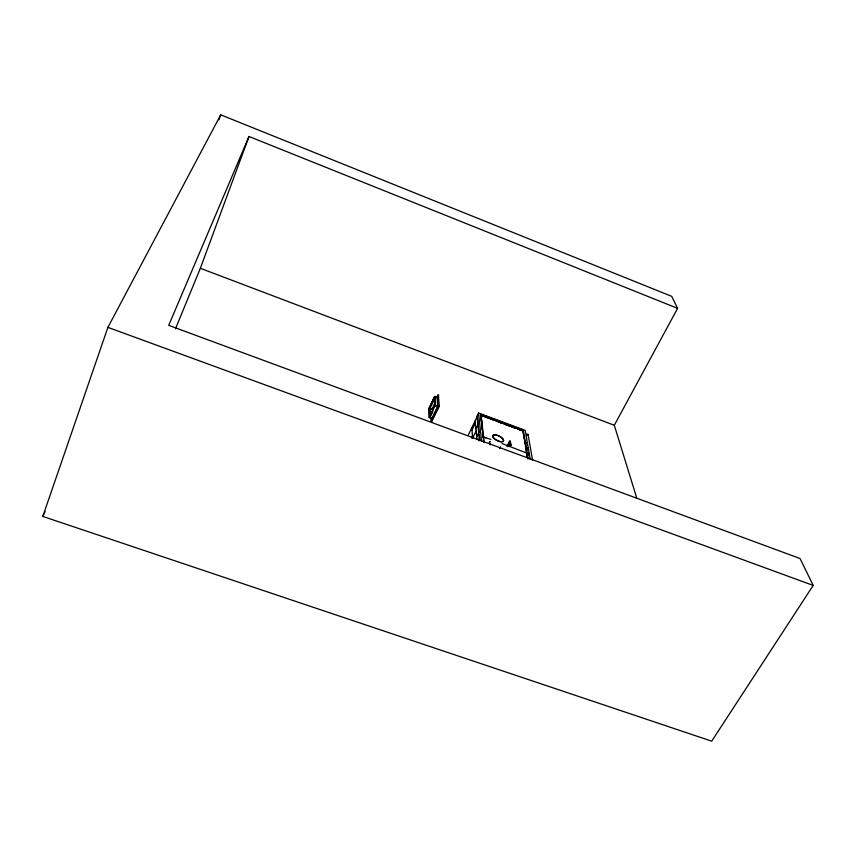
<?xml version="1.0" encoding="UTF-8"?>
<svg xmlns="http://www.w3.org/2000/svg" width="856" height="856" viewBox="0 0 856 856"><rect width="100%" height="100%" fill="white"/><g stroke="black" fill="none" stroke-linecap="round" stroke-linejoin="round"><path stroke-width="1.28" d="M677.588 308.353L249 136.489L168.707 325.334L800.039 558.529L813.2 585.429L711.711 741.168L42.8 516.425L107.909 327.356L220.73 114.832L671.714 296.347L677.588 308.353L614.308 425.272L636.736 497.999M218.933 119.84L220.73 114.832M175.459 328.865L200.347 268.281L249 136.489M434.623 396.403L428.984 408.387L429.263 417.675L432.226 418.777L437.962 406.664L434.987 405.562L434.623 396.403L437.555 397.494L437.844 404.053M437.748 398.072L434.495 396.852L429.124 408.259L429.402 417.225L432.687 418.434M430.322 417.054L430.044 408.408L435.137 397.591L435.287 401.25M436.806 397.419L437.887 395.13L438.529 395.376L438.978 406.76L432.355 419.579M437.127 397.548L438.208 395.258L438.7 405.99L431.563 421.056L431.478 418.627M437.448 397.666L438.529 395.376M432.462 408.269L434.163 404.685M433.66 406.29L434.762 403.957M432.366 409.457L435.137 403.711M432.644 409.371L435.479 403.369M430.044 408.408L432.783 409.318L435.394 403.807M429.402 417.225L435.49 404.096M429.263 417.675L434.987 405.562M432.087 413.159L430.461 416.605L430.183 408.28L432.783 409.243M431.895 418.648L437.63 406.547L437.223 397.377M438.368 405.862L439.032 406.108L431.884 421.184L431.231 420.938L438.368 405.862L437.887 395.13M433.179 417.482L438.219 406.857L434.837 405.701L434.495 396.852M42.8 516.425L45.122 511.62M530.26 459.565L525.22 430.408L478.558 412.988L477.017 416.144L479.563 440.808M468.382 434.816L478.75 413.427M471.945 430.065L475.337 423.153M480.623 415.128L523.326 430.686L528.109 458.848M480.986 415.428L523.005 430.729L527.745 458.666M471.346 438.101L472.48 435.79M475.904 428.824L478.194 424.159M472.683 437.962L476.118 430.985M476.696 436.795L479.018 432.087M478.461 440.337L479.628 437.972M485.823 437.908L483.351 436.999L490.927 439.417M532.593 460.26L528.045 434.431C525.98 433.564 527.66 434.153 526.504 435.372M507.629 445.206L509.727 441.065L510.444 441.332L511 445.077L509.951 445.462L509.395 441.707L510.123 441.974L510.679 445.73M507.094 446.746L509.459 442.081L510.176 442.349L508.389 445.88M508.336 445.505L510.444 441.332M509.951 445.462L509.727 441.065M523.284 433.628L523.005 430.729M523.326 430.686L518.158 429.134M526.558 452.985L502.033 443.526M527.692 435.115L528.045 434.431M107.909 327.356L813.2 585.429M510.283 444.81L511 445.077M506.805 445.676L509.277 446.586M490.627 418.862L493.131 419.793M498.139 421.666L501.894 423.067M504.398 423.998L509.395 425.871M511.899 426.802L515.654 428.203M498.224 421.858L501.916 423.239M504.377 424.159L509.299 425.988M511.77 426.909L515.462 428.289M517.923 429.209L522.845 431.05M480.526 414.261L523.498 430.3M200.347 268.281L614.308 425.272M526.761 442.499L527.21 445.109M527.66 447.72L528.109 450.32M528.559 452.931L529.008 455.542M523.722 436.207L524.161 438.786M524.589 441.375L525.028 443.954M525.466 446.532L527.371 457.789M481.147 415.107L484.164 442.573M481.265 417.963L481.682 421.773M482.099 425.582L482.517 429.38M482.934 433.19L483.351 436.999M480.772 414.807L483.79 442.37M480.901 417.749L481.34 421.687M481.768 425.635L482.195 429.573M482.624 433.51L483.052 437.448M478.558 412.988L481.586 441.45M477.509 417.728L478.044 422.864M478.311 425.432L478.986 431.852M479.253 434.42L479.777 439.556M475.123 421.045L476.931 439.16M471.752 427.947L472.694 438.09M435.009 398.04L435.297 405.091M432.526 409.221L432.655 412.731M431.809 418.755L431.884 421.184M431.146 418.509L431.231 420.938M490.06 441.707A5.906 2.429 26.7 0 0 490.392 444.499A6.067 2.493 26.7 0 1 489.932 441.621M500.172 447.463A5.906 2.429 26.7 0 1 499.722 447.945M500.407 446.864A6.067 2.493 26.7 0 1 499.861 448.03M490.231 444.82A5.906 2.429 26.7 0 1 489.611 443.943M500.011 447.784A5.906 2.429 26.7 0 1 499.562 448.266M493.548 437.983A6.088 2.461 26.7 0 0 503.135 441.514A6.088 2.461 26.7 0 0 497.753 435.469A6.088 2.461 26.7 0 0 493.548 437.983M493.677 437.983A5.928 2.397 26.7 0 0 503.007 441.429A5.928 2.397 26.7 0 0 497.764 435.544A5.928 2.397 26.7 0 0 493.677 437.983"/></g></svg>
